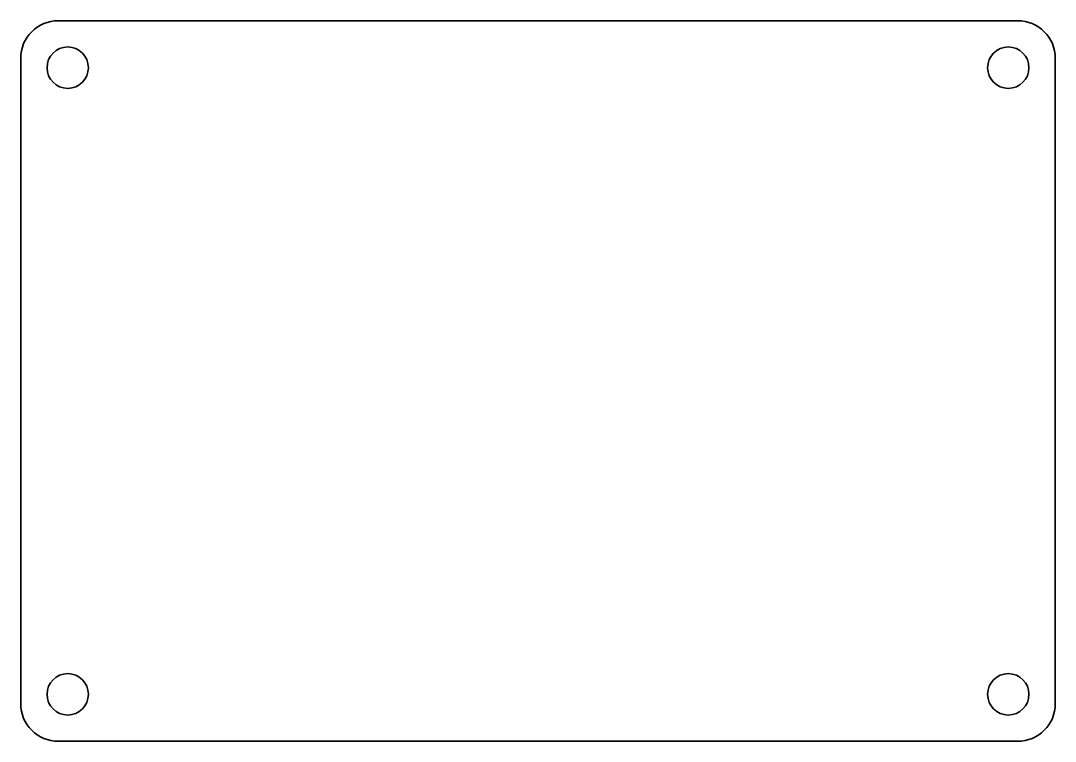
# Model space of a CAD drawing. Header units: inches. Extents: x 0 to 165, y 0 to 115.
import ezdxf

# ---------------------------------------------------------------- set-up
doc = ezdxf.new("R2010")
doc.units = ezdxf.units.IN
doc.header["$MEASUREMENT"] = 0
doc.layers.add('SIMUMAK Visible (ISO)', color=7, linetype='Continuous', lineweight=35)

# ---------------------------------------------------------------- blocks, each defined once
blk = doc.blocks.new('SIL-V025-TCAB01_Sheet_SIL-V025-TCAB01')
at = {"layer": 'SIMUMAK Visible (ISO)'}
for p, q in [((-76.5, 57.5), (76.5, 57.5)), ((-82.5, -51.5), (-82.5, 51.5)), ((82.5, 51.5), (82.5, -51.5)), ((76.5, -57.5), (-76.5, -57.5))]:
    blk.add_line(p, q, dxfattribs=at)
for centre in [(-75, 50), (75, 50), (-75, -50), (75, -50)]:
    blk.add_circle(centre, 3.3, dxfattribs=at)
at = {"layer": 'SIMUMAK Visible (ISO)', "extrusion": (0, 0, -1)}
for centre, start, end in [((76.5, 51.5), 360, 90), ((-76.5, 51.5), 90, 180), ((76.5, -51.5), 270, 0), ((-76.5, -51.5), 180, 270)]:
    blk.add_arc(centre, 6, start, end, dxfattribs=at)

msp = doc.modelspace()

# ---------------------------------------------------------------- block references
msp.add_blockref('SIL-V025-TCAB01_Sheet_SIL-V025-TCAB01', (82.5, 57.5))

doc.saveas('drawing.dxf')
